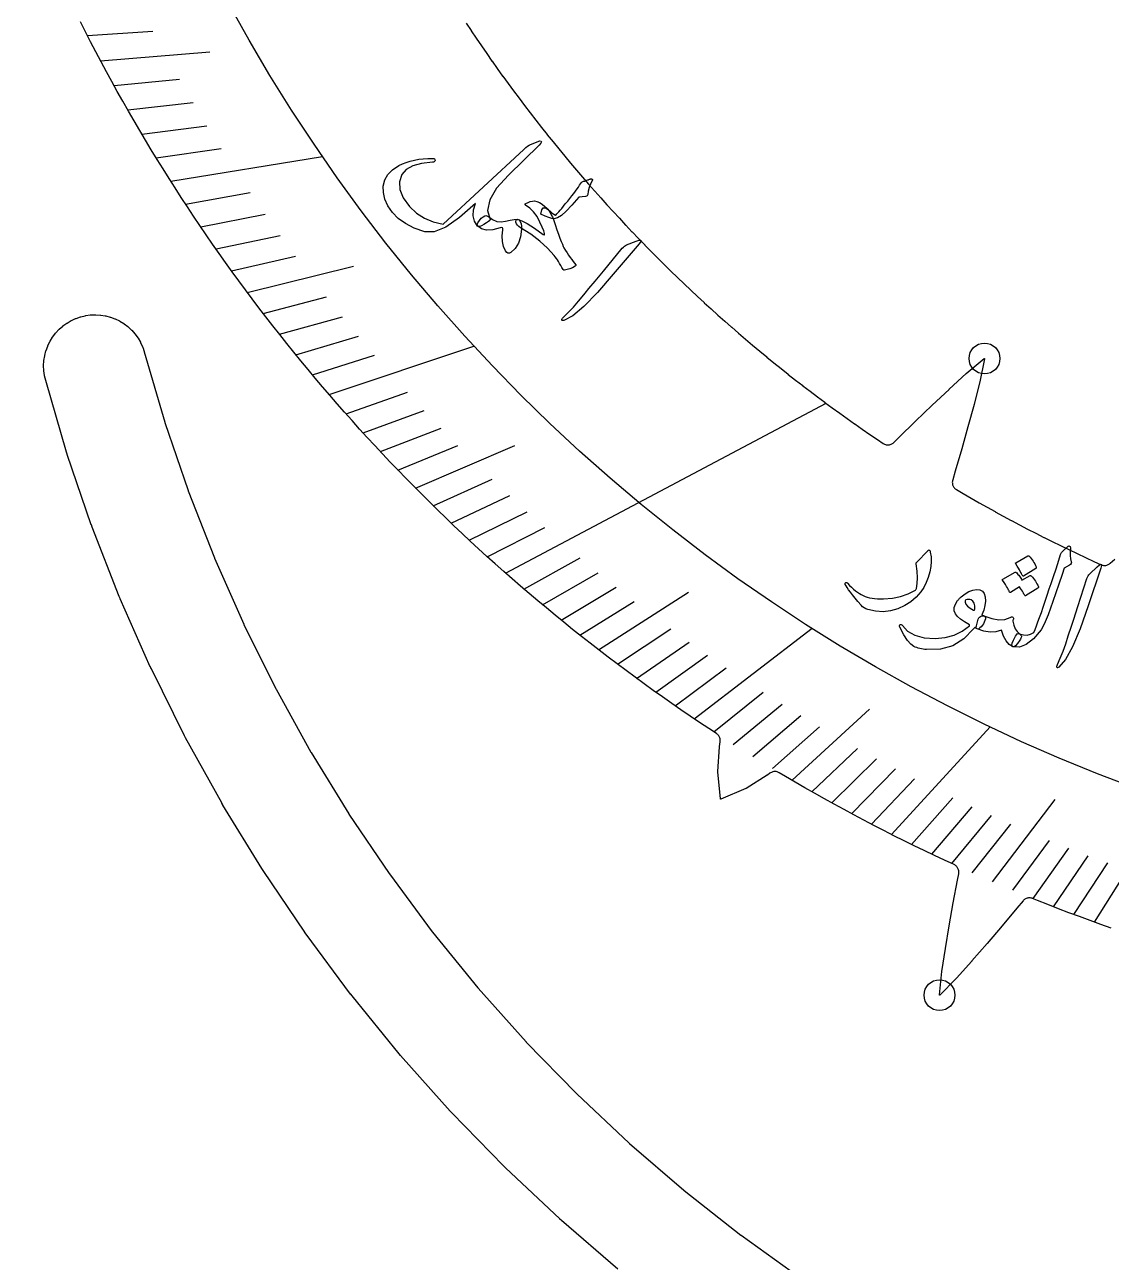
# Model space of a CAD drawing. Header units: millimetres. Extents: x -76 to 76, y -76 to 76.
# Drawn here: x -50.46 to -18.09, y -39.65 to -2.79 of the extents above; entities that cross this region are included whole.
import ezdxf

# ---------------------------------------------------------------- set-up
doc = ezdxf.new("R2010")
doc.units = ezdxf.units.MM
for name, color, linetype in [('CUT_INNER', 6, 'Continuous'), ('ENGRAVE', 7, 'Continuous'), ('ENGRAVE_FINE', 8, 'Continuous'), ('TEXT', 5, 'Continuous')]:
    doc.layers.add(name, color=color, linetype=linetype)

msp = doc.modelspace()

# ---------------------------------------------------------------- linework, layer by layer
at = {"layer": 'CUT_INNER'}
for points in [[(-18.0908, -29.6975), (-18.4068, -29.5855), (-18.7221, -29.4716), (-19.0368, -29.3558), (-19.3507, -29.238), (-19.6638, -29.1183), (-19.9763, -28.9967), (-20.2879, -28.8732), (-20.4337, -28.8143), (-20.4567, -28.8064), (-20.4803, -28.8006), (-20.5044, -28.7972), (-20.5287, -28.7962), (-20.5529, -28.7975), (-20.577, -28.8012), (-20.6005, -28.8072), (-20.6234, -28.8154), (-20.6453, -28.8258), (-20.6662, -28.8384), (-20.6857, -28.8528), (-20.7038, -28.8691), (-20.7201, -28.8871), (-20.8998, -29.1051), (-20.9008, -29.1062), (-21.3435, -29.6308), (-21.7928, -30.1543), (-22.2466, -30.6758), (-22.2475, -30.6768), (-22.7051, -31.1915), (-22.7103, -31.1969), (-23.2036, -31.6889), (-23.2078, -31.6927), (-23.2075, -31.6871), (-23.1402, -30.9936), (-23.1393, -30.9862), (-23.0317, -30.3058), (-23.0315, -30.3045), (-22.9166, -29.6246), (-22.797, -28.9455), (-22.672, -28.2684), (-22.6717, -28.267), (-22.6352, -28.0812), (-22.6317, -28.0577), (-22.6305, -28.0339), (-22.6316, -28.0101), (-22.6349, -27.9866), (-22.6404, -27.9635), (-22.6481, -27.941), (-22.6579, -27.9193), (-22.6697, -27.8987), (-22.6834, -27.8792), (-22.6989, -27.8612), (-22.716, -27.8447), (-22.7347, -27.8299), (-22.7546, -27.817), (-22.7757, -27.806), (-23.0572, -27.676), (-23.3608, -27.5336), (-23.6634, -27.3893), (-23.9651, -27.2432), (-24.266, -27.0952), (-24.5659, -26.9454), (-24.8649, -26.7938), (-25.163, -26.6403), (-25.4601, -26.485), (-25.7563, -26.3279), (-26.0515, -26.1689), (-26.3457, -26.0082), (-26.6389, -25.8456), (-26.9311, -25.6813), (-27.2223, -25.5151), (-27.5125, -25.3472), (-27.8016, -25.1775), (-27.9822, -25.07), (-28.0039, -25.0585), (-28.0265, -25.0492), (-28.0499, -25.0422), (-28.074, -25.0374), (-28.0983, -25.0351), (-28.1228, -25.0351), (-28.1472, -25.0376), (-28.1712, -25.0424), (-28.1946, -25.0495), (-28.2172, -25.0589), (-28.2388, -25.0705), (-28.2591, -25.0841), (-28.334, -25.1397), (-28.342, -25.1451), (-28.9651, -25.5368), (-28.9696, -25.5394), (-28.9744, -25.5416), (-29.7282, -25.8546), (-29.7336, -25.8566), (-29.7344, -25.8509), (-29.8137, -25.0385), (-29.8139, -25.0333), (-29.8138, -25.0281), (-29.7621, -24.294), (-29.7611, -24.2844), (-29.7411, -24.1498), (-29.7387, -24.1262), (-29.7386, -24.1025), (-29.7407, -24.0789), (-29.745, -24.0556), (-29.7516, -24.0328), (-29.7602, -24.0107), (-29.771, -23.9896), (-29.7836, -23.9695), (-29.7982, -23.9508), (-29.8144, -23.9335), (-29.8322, -23.9178), (-29.8514, -23.9039), (-30.0762, -23.7567), (-30.3555, -23.5713), (-30.6337, -23.3841), (-30.9108, -23.1953), (-31.1866, -23.0048), (-31.4613, -22.8126), (-31.7348, -22.6187), (-32.0072, -22.4232), (-32.2783, -22.2259), (-32.5482, -22.0271), (-32.8169, -21.8265), (-33.0843, -21.6243), (-33.3505, -21.4205), (-33.6154, -21.2151), (-33.8791, -21.008), (-34.1415, -20.7993), (-34.4026, -20.589), (-34.6624, -20.3771), (-34.9209, -20.1637), (-35.1781, -19.9486), (-35.434, -19.732), (-35.6885, -19.5138), (-35.9417, -19.294), (-36.1936, -19.0727), (-36.4441, -18.8498), (-36.6932, -18.6255), (-36.9409, -18.3995), (-37.1872, -18.1721), (-37.4322, -17.9432), (-37.6757, -17.7128), (-37.9178, -17.4808), (-38.1585, -17.2474), (-38.3977, -17.0126), (-38.6355, -16.7762), (-38.8719, -16.5384), (-39.1067, -16.2992), (-39.3401, -16.0585), (-39.5721, -15.8164), (-39.8025, -15.5729), (-40.0314, -15.328), (-40.2589, -15.0817), (-40.4848, -14.8339), (-40.7092, -14.5848), (-40.932, -14.3344), (-41.1534, -14.0825), (-41.3731, -13.8293), (-41.5913, -13.5748), (-41.808, -13.3189), (-42.023, -13.0618), (-42.2365, -12.8032), (-42.4484, -12.5434), (-42.6587, -12.2823), (-42.8674, -12.0199), (-43.0745, -11.7563), (-43.2799, -11.4913), (-43.4838, -11.2251), (-43.686, -10.9577), (-43.8865, -10.689), (-44.0854, -10.4192), (-44.2826, -10.148), (-44.4782, -9.8757), (-44.6721, -9.6022), (-44.8643, -9.3275), (-45.0548, -9.0516), (-45.2437, -8.7746), (-45.4308, -8.4964), (-45.6162, -8.2171), (-45.7999, -7.9366), (-45.9818, -7.6551), (-46.1621, -7.3724), (-46.3406, -7.0886), (-46.5173, -6.8037), (-46.6923, -6.5177), (-46.8656, -6.2307), (-47.0371, -5.9426), (-47.2068, -5.6535), (-47.3747, -5.3633), (-47.5409, -5.0721), (-47.7052, -4.7799), (-47.8678, -4.4867), (-48.0285, -4.1924), (-48.1875, -3.8973), (-48.3446, -3.6011), (-48.5, -3.304), (-48.6534, -3.0059), (-48.8051, -2.7069)], [(-37.3135, -2.7428), (-37.1627, -2.97), (-37.1618, -2.9713), (-37.0096, -3.1976), (-37.0087, -3.1988), (-36.8552, -3.4242), (-36.8543, -3.4254), (-36.6993, -3.6498), (-36.6984, -3.6511), (-36.5421, -3.8745), (-36.5412, -3.8758), (-36.3835, -4.0983), (-36.3826, -4.0995), (-36.2235, -4.321), (-36.2226, -4.3223), (-36.0622, -4.5428), (-36.0613, -4.544), (-35.8995, -4.7636), (-35.8986, -4.7648), (-35.7355, -4.9834), (-35.7346, -4.9846), (-35.5701, -5.2021), (-35.5692, -5.2033), (-35.4034, -5.4199), (-35.4024, -5.4211), (-35.2353, -5.6366), (-35.2344, -5.6378), (-35.0659, -5.8523), (-35.065, -5.8535), (-34.8952, -6.0669), (-34.8943, -6.0681), (-34.7232, -6.2805), (-34.7223, -6.2817), (-34.5499, -6.493), (-34.5489, -6.4942), (-34.3753, -6.7045), (-34.3743, -6.7057), (-34.1994, -6.9149), (-34.1984, -6.916), (-34.0222, -7.1242), (-34.0212, -7.1253), (-33.8437, -7.3324), (-33.8427, -7.3335), (-33.6639, -7.5395), (-33.6629, -7.5406), (-33.4829, -7.7455), (-33.4819, -7.7466), (-33.3006, -7.9504), (-33.2996, -7.9515), (-33.1171, -8.1542), (-33.116, -8.1553), (-32.9323, -8.3568), (-32.9312, -8.3579), (-32.7462, -8.5583), (-32.7452, -8.5594), (-32.559, -8.7586), (-32.5579, -8.7598), (-32.3705, -8.9578), (-32.3694, -8.959), (-32.1808, -9.1559), (-32.1797, -9.157), (-31.9899, -9.3528), (-31.9888, -9.3539), (-31.7977, -9.5485), (-31.7967, -9.5496), (-31.6044, -9.743), (-31.6033, -9.7441), (-31.4099, -9.9363), (-31.4088, -9.9374), (-31.2142, -10.1284), (-31.2131, -10.1295), (-31.0174, -10.3194), (-31.0163, -10.3204), (-30.8193, -10.5091), (-30.8182, -10.5101), (-30.6201, -10.6976), (-30.619, -10.6986), (-30.4198, -10.8848), (-30.4187, -10.8859), (-30.2183, -11.0709), (-30.2172, -11.0719), (-30.0157, -11.2557), (-30.0145, -11.2567), (-29.8119, -11.4392), (-29.8107, -11.4402), (-29.607, -11.6215), (-29.6059, -11.6225), (-29.401, -11.8025), (-29.3999, -11.8036), (-29.1939, -11.9823), (-29.1927, -11.9833), (-28.9857, -12.1608), (-28.9845, -12.1618), (-28.7764, -12.338), (-28.7752, -12.339), (-28.566, -12.5139), (-28.5648, -12.5149), (-28.3546, -12.6886), (-28.3534, -12.6895), (-28.142, -12.8619), (-28.1409, -12.8629), (-27.9285, -13.0339), (-27.9273, -13.0349), (-27.7138, -13.2046), (-27.7126, -13.2056), (-27.4982, -13.374), (-27.4969, -13.375), (-27.2814, -13.5421), (-27.2802, -13.543), (-27.0637, -13.7088), (-27.0625, -13.7097), (-26.8449, -13.8742), (-26.8437, -13.8751), (-26.6252, -14.0383), (-26.6239, -14.0392), (-26.4044, -14.2009), (-26.4032, -14.2019), (-26.1826, -14.3623), (-26.1814, -14.3632), (-25.9599, -14.5223), (-25.9586, -14.5231), (-25.7362, -14.6809), (-25.7349, -14.6817), (-25.5115, -14.8381), (-25.5102, -14.839), (-25.2858, -14.9939), (-25.2845, -14.9948), (-25.0592, -15.1484), (-25.0579, -15.1492), (-24.8865, -15.2646), (-24.8655, -15.2772), (-24.8433, -15.2878), (-24.8202, -15.2961), (-24.7964, -15.3022), (-24.7722, -15.3058), (-24.7477, -15.3071), (-24.7231, -15.306), (-24.6988, -15.3024), (-24.675, -15.2965), (-24.6519, -15.2883), (-24.6297, -15.2779), (-24.6086, -15.2653), (-24.5888, -15.2508), (-24.5706, -15.2343), (-24.419, -15.0834), (-24.418, -15.0824), (-23.9259, -14.6037), (-23.4275, -14.1267), (-22.9247, -13.6523), (-22.9238, -13.6514), (-22.4179, -13.184), (-22.4122, -13.1791), (-21.873, -12.7378), (-21.8685, -12.7345), (-21.8693, -12.74), (-22.0043, -13.4236), (-22.006, -13.4309), (-22.1797, -14.0974), (-22.18, -14.0986), (-22.361, -14.764), (-22.5466, -15.4281), (-22.7374, -16.0897), (-22.7378, -16.0911), (-22.8159, -16.351), (-22.8217, -16.3741), (-22.8252, -16.3976), (-22.8265, -16.4213), (-22.8256, -16.4451), (-22.8223, -16.4687), (-22.8169, -16.4918), (-22.8093, -16.5143), (-22.7995, -16.536), (-22.7878, -16.5567), (-22.7741, -16.5762), (-22.7587, -16.5942), (-22.7416, -16.6108), (-22.723, -16.6256), (-22.7031, -16.6386), (-22.5061, -16.7542), (-22.5048, -16.755), (-22.2688, -16.8916), (-22.2674, -16.8923), (-22.0306, -17.0275), (-22.0292, -17.0282), (-21.7915, -17.1619), (-21.7902, -17.1627), (-21.5517, -17.2949), (-21.5504, -17.2956), (-21.311, -17.4264), (-21.3097, -17.4271), (-21.0696, -17.5564), (-21.0682, -17.5572), (-20.8273, -17.685), (-20.826, -17.6857), (-20.5843, -17.812), (-20.5829, -17.8127), (-20.3405, -17.9376), (-20.3391, -17.9383), (-20.0959, -18.0616), (-20.0945, -18.0623), (-19.8506, -18.1842), (-19.8492, -18.1849), (-19.6045, -18.3052), (-19.6031, -18.3059), (-19.3577, -18.4248), (-19.3563, -18.4254), (-19.1101, -18.5428), (-19.1087, -18.5434), (-18.8618, -18.6593), (-18.8605, -18.6599), (-18.6129, -18.7743), (-18.6115, -18.7749), (-18.3917, -18.8747), (-18.3692, -18.8837), (-18.3459, -18.8904), (-18.3221, -18.8948), (-18.298, -18.8969), (-18.2738, -18.8967), (-18.2497, -18.8941), (-18.226, -18.8892), (-18.2028, -18.8821), (-18.1805, -18.8727), (-18.1592, -18.8612), (-18.139, -18.8477), (-18.1203, -18.8323), (-17.9893, -18.7135)], [(-32.7877, -39.8511), (-34.4706, -38.4047), (-34.4727, -38.4029), (-34.5211, -38.3594), (-34.5232, -38.3575), (-36.1403, -36.8379), (-36.1423, -36.836), (-36.1887, -36.7903), (-36.1907, -36.7884), (-37.7387, -35.1985), (-37.7407, -35.1965), (-37.785, -35.1489), (-37.7869, -35.1468), (-39.2629, -33.4898), (-39.2648, -33.4877), (-39.307, -33.4382), (-39.3088, -33.436), (-40.7098, -31.7152), (-40.7116, -31.7131), (-40.7516, -31.6617), (-40.7532, -31.6595), (-42.0766, -29.8782), (-42.0782, -29.876), (-42.1159, -29.8228), (-42.1175, -29.8206), (-43.3605, -27.9824), (-43.3621, -27.98), (-43.3973, -27.9253), (-43.3988, -27.923), (-44.5591, -26.0314), (-44.5605, -26.029), (-44.5933, -25.9728), (-44.5947, -25.9704), (-45.6699, -24.0292), (-45.6713, -24.0268), (-45.7015, -23.9691), (-45.7028, -23.9667), (-46.6909, -21.9797), (-46.6921, -21.9772), (-46.7198, -21.9183), (-46.7209, -21.9158), (-47.6199, -19.887), (-47.621, -19.8844), (-47.6461, -19.8243), (-47.6471, -19.8218), (-48.4552, -17.7551), (-48.4562, -17.7525), (-48.4785, -17.6913), (-48.4795, -17.6887), (-49.1951, -15.5882), (-49.1959, -15.5856), (-49.2156, -15.5235), (-49.2164, -15.5208), (-49.8376, -13.3923), (-49.8392, -13.3863), (-49.872, -13.2493), (-49.8743, -13.2372), (-49.8931, -13.1006), (-49.8942, -13.0884), (-49.8995, -12.9507), (-49.8993, -12.9384), (-49.8911, -12.8008), (-49.8898, -12.7886), (-49.8681, -12.6524), (-49.8656, -12.6404), (-49.8307, -12.507), (-49.827, -12.4953), (-49.7792, -12.366), (-49.7744, -12.3548), (-49.7141, -12.2307), (-49.7082, -12.22), (-49.6361, -12.1025), (-49.6292, -12.0924), (-49.5459, -11.9825), (-49.538, -11.9731), (-49.4444, -11.8719), (-49.4356, -11.8634), (-49.3325, -11.7718), (-49.3229, -11.7642), (-49.2113, -11.6832), (-49.2011, -11.6765), (-49.0821, -11.6069), (-49.0712, -11.6012), (-48.9459, -11.5436), (-48.9346, -11.539), (-48.8043, -11.4939), (-48.7925, -11.4905), (-48.6584, -11.4584), (-48.6464, -11.4561), (-48.5098, -11.4374), (-48.4976, -11.4363), (-48.3598, -11.431), (-48.3475, -11.4311), (-48.2099, -11.4393), (-48.1977, -11.4406), (-48.0616, -11.4623), (-48.0496, -11.4648), (-47.9162, -11.4997), (-47.9045, -11.5034), (-47.7752, -11.5512), (-47.7639, -11.556), (-47.6399, -11.6163), (-47.6291, -11.6222), (-47.5116, -11.6943), (-47.5015, -11.7012), (-47.3916, -11.7845), (-47.3823, -11.7924), (-47.2811, -11.8861), (-47.2725, -11.8948), (-47.181, -11.998), (-47.1733, -12.0075), (-47.0924, -12.1191), (-47.0857, -12.1294), (-47.016, -12.2484), (-47.0104, -12.2592), (-46.9527, -12.3845), (-46.9482, -12.3959), (-46.9021, -12.5291), (-46.9002, -12.5349), (-46.2896, -14.6269), (-46.2863, -14.6375), (-45.5952, -16.6658), (-45.5914, -16.6762), (-44.8111, -18.6719), (-44.8068, -18.6822), (-43.9387, -20.6413), (-43.934, -20.6513), (-42.9799, -22.57), (-42.9747, -22.5798), (-41.9364, -24.4543), (-41.9308, -24.4639), (-40.8104, -26.2905), (-40.8044, -26.2998), (-39.604, -28.0749), (-39.5976, -28.0839), (-38.3197, -29.804), (-38.3128, -29.8127), (-36.9599, -31.4744), (-36.9527, -31.4829), (-35.5274, -33.0829), (-35.5198, -33.0911), (-34.0249, -34.6263), (-34.017, -34.6341), (-32.4554, -36.1015), (-32.4472, -36.1089), (-30.8221, -37.5056), (-30.8135, -37.5127), (-29.1281, -38.8359), (-29.1192, -38.8426), (-27.3767, -40.0898)]]:
    msp.add_lwpolyline(points, dxfattribs=at)
at = {"layer": 'ENGRAVE'}
for points in [[(-46.1118, -7.4517), (-41.5886, -6.7207)], [(-41.3922, -13.8072), (-37.0792, -12.3686)], [(-36.1381, -19.1217), (-26.5859, -14.0674)], [(-30.5134, -23.4654), (-27.0058, -20.768)], [(-18.5952, -29.5177), (-13.1404, -20.859)], [(-24.6374, -26.9094), (-21.6982, -23.6992)]]:
    msp.add_lwpolyline(points, dxfattribs=at)
for centre, radius in [((0, 21.8604), 50.4627), ((-21.8681, -12.7338), 0.459), ((-23.2082, -31.6934), 0.459)]:
    msp.add_circle(centre, radius, dxfattribs=at)
at = {"layer": 'ENGRAVE_FINE'}
for points in [[(-48.5978, -3.1145), (-46.643, -2.9892)], [(-48.2047, -3.8651), (-44.9437, -3.6037)], [(-47.8027, -4.6046), (-45.8539, -4.4169)], [(-47.3921, -5.333), (-45.4472, -5.1142)], [(-46.9732, -6.0503), (-45.0329, -5.8004)], [(-46.5464, -6.7565), (-44.6111, -6.4756)], [(-45.6697, -8.1358), (-43.7463, -7.7932)], [(-45.2203, -8.8091), (-43.3038, -8.4357)], [(-44.7639, -9.4714), (-42.8549, -9.0675)], [(-44.3008, -10.1229), (-42.3998, -9.6885)], [(-43.8311, -10.7636), (-40.6703, -9.9874)], [(-43.3551, -11.3936), (-41.4719, -10.8987)], [(-42.873, -12.0128), (-40.9996, -11.4879)], [(-42.385, -12.6215), (-40.5219, -12.0667)], [(-41.8914, -13.2196), (-40.0392, -12.6351)], [(-40.8877, -14.3844), (-39.059, -13.7411)], [(-40.3781, -14.9513), (-38.5621, -14.2788)], [(-39.8636, -15.5078), (-38.0607, -14.8065)], [(-39.3443, -16.0542), (-37.5551, -15.3241)], [(-38.8205, -16.5904), (-35.8566, -15.3237)], [(-38.2922, -17.1165), (-36.5321, -16.3297)], [(-37.7597, -17.6326), (-36.0149, -16.8178)], [(-37.2231, -18.1388), (-35.4941, -17.2963)], [(-36.6825, -18.6352), (-34.9699, -17.7651)], [(-35.59, -19.5986), (-33.9118, -18.6744)], [(-35.0384, -20.0658), (-33.3781, -19.115)], [(-34.4834, -20.5234), (-32.8415, -19.5462)], [(-33.3637, -21.4103), (-30.6871, -19.6927)], [(-33.9251, -20.9716), (-32.3022, -19.9684)], [(-32.7993, -21.8397), (-31.2157, -20.7853)], [(-32.2319, -22.2599), (-30.6687, -21.1803)], [(-31.6617, -22.6708), (-30.1195, -21.5665)], [(-31.0889, -23.0726), (-29.568, -21.9439)], [(-29.9355, -23.8491), (-28.4587, -22.6725)], [(-29.3552, -24.2239), (-27.9011, -23.024)], [(-27.6008, -25.2956), (-25.2926, -23.1801)], [(-28.7726, -24.5899), (-27.3416, -23.367)], [(-28.1878, -24.9471), (-26.7804, -23.7015)], [(-27.0119, -25.6354), (-25.6529, -24.3457)], [(-26.421, -25.9666), (-25.0869, -24.6555)], [(-25.8282, -26.2893), (-24.5194, -24.9571)], [(-25.2337, -26.6036), (-23.9504, -25.2507)], [(-24.0395, -27.2069), (-22.8087, -25.8139)], [(-23.44, -27.4961), (-22.236, -26.0837)], [(-21.6328, -28.3145), (-19.7622, -25.8661)], [(-22.839, -27.777), (-21.6622, -26.3457)], [(-22.2366, -28.0498), (-21.0872, -26.6)], [(-21.0277, -28.5711), (-19.9343, -27.0855)], [(-20.4213, -28.8196), (-19.3565, -27.3169)], [(-19.8137, -29.0602), (-18.7777, -27.5408)], [(-19.205, -29.2929), (-18.1981, -27.7572)]]:
    msp.add_lwpolyline(points, dxfattribs=at)
at = {"layer": 'TEXT'}
for points in [[(-36.0539, -7.2701), (-36.4027, -7.6615), (-36.6102, -8.0126), (-36.676, -8.3233), (-36.6, -8.5925), (-36.608, -8.6205), (-36.6415, -8.6555), (-36.7005, -8.6975), (-36.785, -8.7464), (-36.8538, -8.7822), (-36.9083, -8.8012), (-36.9486, -8.8036), (-36.9745, -8.7893), (-37.0625, -8.645), (-37.1011, -8.4842), (-37.0901, -8.3073), (-37.0295, -8.1146), (-37.5086, -8.5362), (-37.9209, -8.8185), (-38.2671, -8.9603), (-38.5474, -8.9609), (-38.8564, -8.8501), (-39.1191, -8.7169), (-39.3351, -8.562), (-39.5042, -8.3862), (-39.6412, -8.186), (-39.7326, -7.9875), (-39.7785, -7.7911), (-39.779, -7.5973), (-39.7334, -7.415), (-39.6412, -7.2531), (-39.5027, -7.1114), (-39.3183, -6.9896), (-39.2102, -6.9375), (-39.097, -6.8926), (-38.9785, -6.8547), (-38.8547, -6.8238), (-38.7256, -6.8002), (-38.591, -6.7839), (-38.4507, -6.7749), (-38.305, -6.773), (-38.2872, -6.7757), (-38.2716, -6.7816), (-38.2581, -6.7905), (-38.2468, -6.8026), (-38.24, -6.8147), (-38.2372, -6.8275), (-38.2384, -6.8409), (-38.2435, -6.8551), (-38.253, -6.868), (-38.2673, -6.8775), (-38.2863, -6.8838), (-38.31, -6.8867), (-38.6394, -6.9228), (-38.9025, -6.9959), (-39.0989, -7.1072), (-39.2281, -7.2576), (-39.3009, -7.4726), (-39.2872, -7.7031), (-39.1864, -7.9485), (-38.9981, -8.2076), (-38.7903, -8.405), (-38.5538, -8.5583), (-38.2893, -8.6672), (-37.9973, -8.7314), (-35.5879, -6.5053), (-35.5299, -6.4527), (-35.4787, -6.4108), (-35.4343, -6.3796), (-35.3969, -6.359), (-35.1167, -6.2472), (-35.0766, -6.2577), (-35.0662, -6.2832), (-35.0854, -6.3236), (-35.1342, -6.3791)], [(-33.7109, -7.4221), (-33.6895, -7.415), (-33.6701, -7.4085), (-33.6525, -7.4025), (-33.637, -7.3971), (-33.6235, -7.3924), (-33.6125, -7.3886), (-33.6038, -7.3857), (-33.5975, -7.3838), (-33.5847, -7.3825), (-33.5734, -7.384), (-33.5637, -7.3883), (-33.5554, -7.3955), (-33.5497, -7.4044), (-33.5473, -7.414), (-33.5483, -7.4243), (-33.5526, -7.4353), (-33.6063, -7.5411), (-33.6471, -7.6451), (-33.6751, -7.7473), (-33.6902, -7.8476), (-33.6962, -7.8712), (-33.7096, -7.8892), (-33.7305, -7.9015), (-33.7588, -7.9081), (-33.9576, -7.9297), (-34.1621, -8.1709), (-34.3271, -8.3466), (-34.4709, -8.4719), (-34.5935, -8.5466), (-34.6951, -8.5704), (-34.7628, -8.5619), (-34.8512, -8.5362), (-34.9603, -8.4929), (-35.0899, -8.4319), (-35.061, -8.311), (-35.0129, -8.2502), (-34.9459, -8.2493), (-34.8599, -8.3079), (-34.8018, -8.3584), (-34.7468, -8.4014), (-34.6951, -8.437), (-34.6465, -8.4652), (-34.6296, -8.4518), (-34.6075, -8.4303), (-34.5801, -8.4006), (-34.5474, -8.3629), (-34.5089, -8.317), (-34.4644, -8.2631), (-34.4137, -8.2012), (-34.3568, -8.1312), (-34.2863, -8.0452), (-34.2208, -7.9641), (-34.1603, -7.8877), (-34.1047, -7.8162), (-34.0541, -7.749), (-34.0084, -7.6859), (-33.9676, -7.6267), (-33.9317, -7.5714), (-33.9022, -7.5284), (-33.8761, -7.4959), (-33.8536, -7.4742), (-33.8346, -7.463), (-33.8129, -7.4574), (-33.785, -7.4487), (-33.751, -7.4369), (-33.7109, -7.4221)], [(-35.5339, -8.1191), (-35.4677, -8.0838), (-35.402, -8.059), (-35.337, -8.0446), (-35.2725, -8.0407), (-35.2014, -8.0534), (-35.126, -8.0849), (-35.0464, -8.135), (-34.9625, -8.2037), (-34.9205, -8.2444), (-34.8822, -8.2868), (-34.8475, -8.3307), (-34.8165, -8.3763), (-34.7888, -8.4231), (-34.7638, -8.4708), (-34.7415, -8.5194), (-34.722, -8.5689), (-34.6625, -8.7433), (-34.6081, -8.8988), (-34.559, -9.0355), (-34.5154, -9.1532), (-34.4774, -9.2523), (-34.4448, -9.333), (-34.4178, -9.3952), (-34.3965, -9.439), (-34.3501, -9.5167), (-34.3037, -9.5906), (-34.2574, -9.6606), (-34.2112, -9.7267), (-34.1661, -9.7887), (-34.1234, -9.8463), (-34.0828, -9.8995), (-34.0446, -9.9484), (-34.0399, -9.9574), (-34.042, -9.9671), (-34.0508, -9.9774), (-34.0665, -9.9884), (-34.1407, -10.0297), (-34.2177, -10.0627), (-34.2973, -10.0875), (-34.3797, -10.1041), (-34.3912, -10.1037), (-34.4016, -10.0999), (-34.4111, -10.0928), (-34.4197, -10.0823), (-34.4558, -10.0196), (-34.4911, -9.9599), (-34.5256, -9.9031), (-34.5593, -9.8493), (-34.5923, -9.7989), (-34.6245, -9.7524), (-34.6559, -9.7096), (-34.6867, -9.6707), (-34.8835, -9.4474), (-35.1166, -9.2347), (-35.3863, -9.0319), (-35.6927, -8.838), (-35.7442, -8.803), (-35.7843, -8.7645), (-35.813, -8.7226), (-35.8303, -8.6773), (-35.8347, -8.6369), (-35.8248, -8.6096), (-35.8006, -8.5953), (-35.7621, -8.5941), (-35.6522, -8.6298), (-35.4909, -8.7165), (-35.2781, -8.8534), (-35.013, -9.0395), (-35.0011, -9.0457), (-34.9916, -9.0492), (-34.9844, -9.05), (-34.9796, -9.0482), (-34.9757, -9.0113), (-34.9966, -8.9361), (-35.0422, -8.8227), (-35.1121, -8.6707), (-35.2, -8.5082), (-35.3007, -8.3694), (-35.4143, -8.2542), (-35.5412, -8.1626), (-35.553, -8.1539), (-35.5556, -8.1437), (-35.5493, -8.1321), (-35.5339, -8.1191)], [(-35.7356, -8.603), (-35.6981, -8.6561), (-35.6734, -8.7202), (-35.6613, -8.7952), (-35.6619, -8.8812), (-35.6921, -9.1055), (-35.7542, -9.2964), (-35.8485, -9.4536), (-35.9757, -9.5768), (-36.0222, -9.6008), (-36.0647, -9.601), (-36.1032, -9.5775), (-36.1376, -9.5301), (-36.199, -9.3986), (-36.2334, -9.2499), (-36.2406, -9.0842), (-36.2207, -8.9017), (-36.219, -8.8637), (-36.2313, -8.8408), (-36.2577, -8.8329), (-36.2981, -8.8401), (-36.5153, -8.8985), (-36.7011, -8.9088), (-36.8553, -8.871), (-36.9777, -8.7855), (-36.9838, -8.7715), (-36.9835, -8.7521), (-36.9766, -8.7274), (-36.9633, -8.6973), (-36.9136, -8.6205), (-36.8617, -8.5595), (-36.8078, -8.5142), (-36.7519, -8.4847), (-36.7252, -8.4792), (-36.6984, -8.4814), (-36.6714, -8.4914), (-36.6442, -8.5092), (-36.5228, -8.5973), (-36.3974, -8.6494), (-36.2681, -8.6653), (-36.1351, -8.6453), (-35.9959, -8.6101), (-35.883, -8.5913), (-35.7962, -8.5888), (-35.7356, -8.603)], [(-32.2485, -9.2405), (-32.1541, -9.2101), (-32.1072, -9.2136), (-32.1078, -9.2511), (-32.1557, -9.3226), (-32.9268, -10.2208), (-33.3995, -10.7725), (-33.8027, -11.187), (-34.1376, -11.463), (-34.4052, -11.5996), (-34.4333, -11.6043), (-34.4524, -11.6028), (-34.4624, -11.595), (-34.4634, -11.581), (-34.4593, -11.565), (-34.4504, -11.5479), (-34.4367, -11.5295), (-34.4184, -11.51), (-34.2687, -11.3649), (-34.1168, -11.2041), (-33.9624, -11.0276), (-33.8055, -10.8355), (-33.7636, -10.7863), (-33.6517, -10.6519), (-33.4696, -10.4326), (-33.2169, -10.1288), (-32.66, -9.4513), (-32.6281, -9.4176), (-32.5957, -9.3897), (-32.5627, -9.3676), (-32.5291, -9.3514)], [(-19.5621, -18.4989), (-19.5001, -18.4417), (-19.4514, -18.3961), (-19.416, -18.3621), (-19.3938, -18.3397), (-19.3784, -18.3261), (-19.3633, -18.3184), (-19.3485, -18.3165), (-19.334, -18.3205), (-19.3202, -18.3304), (-19.3115, -18.3446), (-19.308, -18.363), (-19.3097, -18.3855), (-19.32, -18.495), (-19.3191, -18.5984), (-19.3069, -18.6959), (-19.2834, -18.7873), (-19.278, -18.8155), (-19.2848, -18.8412), (-19.3037, -18.8645), (-19.335, -18.8853), (-19.4907, -18.9764), (-19.5132, -19.0397), (-19.5351, -19.1018), (-19.5566, -19.1629), (-19.5774, -19.2229), (-19.5978, -19.2819), (-19.6176, -19.3397), (-19.6369, -19.3965), (-19.6556, -19.4522), (-19.8287, -19.968), (-19.9733, -20.3667), (-20.0901, -20.6482), (-20.1799, -20.812), (-20.4073, -21.0786), (-20.623, -21.2526), (-20.8268, -21.3339), (-21.0179, -21.3225), (-21.0224, -21.3204), (-21.0268, -21.3182), (-21.0312, -21.3161), (-21.0356, -21.314), (-21.0499, -21.2769), (-21.0395, -21.213), (-21.0044, -21.1224), (-20.9446, -21.0049), (-20.9191, -20.9632), (-20.8913, -20.9373), (-20.861, -20.9273), (-20.8284, -20.9331), (-20.7069, -20.965), (-20.5953, -20.9697), (-20.4938, -20.9474), (-20.4025, -20.898), (-20.3628, -20.8053), (-20.3201, -20.6987), (-20.2743, -20.5783), (-20.2256, -20.4439), (-20.1737, -20.2964), (-20.1187, -20.1363), (-20.0605, -19.9637), (-19.999, -19.7787), (-19.9371, -19.5976), (-19.8818, -19.4346), (-19.8331, -19.2898), (-19.7911, -19.1632), (-19.7553, -19.0549), (-19.7252, -18.9652), (-19.7008, -18.8942), (-19.6821, -18.8417), (-19.604, -18.5748), (-19.5935, -18.5498), (-19.583, -18.5288), (-19.5726, -18.5118), (-19.5621, -18.4989)], [(-23.5488, -18.4487), (-23.542, -18.4425), (-23.5357, -18.4382), (-23.5298, -18.4357), (-23.5243, -18.4351), (-23.5121, -18.4408), (-23.501, -18.4543), (-23.4909, -18.4754), (-23.4819, -18.5044), (-23.459, -18.6384), (-23.4541, -18.7805), (-23.4673, -18.9308), (-23.4987, -19.0893), (-23.5456, -19.2524), (-23.6047, -19.4057), (-23.6763, -19.5491), (-23.7603, -19.6826), (-23.9011, -19.8411), (-24.0626, -19.9779), (-24.245, -20.0929), (-24.4485, -20.1856), (-24.6659, -20.2499), (-24.8879, -20.2753), (-25.1139, -20.2618), (-25.3438, -20.2092), (-25.4017, -20.1887), (-25.455, -20.1604), (-25.5035, -20.1243), (-25.5472, -20.0804), (-25.6413, -19.9685), (-25.7252, -19.8662), (-25.799, -19.7737), (-25.863, -19.691), (-25.9168, -19.6183), (-25.9603, -19.5558), (-25.9935, -19.5035), (-26.0166, -19.4614), (-26.0201, -19.4507), (-26.0216, -19.4412), (-26.0209, -19.4331), (-26.0181, -19.4264), (-26.0123, -19.419), (-26.0053, -19.4131), (-25.997, -19.4087), (-25.9875, -19.4058), (-25.9773, -19.4055), (-25.9672, -19.4086), (-25.9571, -19.4154), (-25.947, -19.4256), (-25.8865, -19.4897), (-25.827, -19.5483), (-25.7684, -19.6016), (-25.7109, -19.6495), (-25.6538, -19.6924), (-25.5968, -19.7305), (-25.5398, -19.764), (-25.4829, -19.7927), (-25.4237, -19.8174), (-25.3599, -19.8388), (-25.2917, -19.8568), (-25.2189, -19.8715), (-25.1415, -19.8826), (-25.0592, -19.8897), (-24.9723, -19.8929), (-24.8806, -19.8922), (-24.6135, -19.8722), (-24.3676, -19.8234), (-24.1428, -19.7461), (-23.9393, -19.6408), (-23.9246, -19.6312), (-23.9119, -19.6177), (-23.9011, -19.6003), (-23.8924, -19.579), (-23.8692, -19.4365), (-23.8634, -19.2664), (-23.8746, -19.0688), (-23.9024, -18.8438), (-23.9018, -18.8309), (-23.8997, -18.8203), (-23.8962, -18.8119), (-23.8912, -18.8058)], [(-20.5736, -18.6091), (-20.5657, -18.6064), (-20.5568, -18.6068), (-20.547, -18.6105), (-20.5362, -18.6173), (-20.5035, -18.6538), (-20.4729, -18.6912), (-20.4443, -18.7295), (-20.4178, -18.7688), (-20.3932, -18.8094), (-20.3704, -18.8517), (-20.3494, -18.8958), (-20.3302, -18.9417), (-20.3271, -18.9564), (-20.3279, -18.9684), (-20.3326, -18.9778), (-20.3412, -18.9846), (-20.7057, -19.211), (-20.7161, -19.2132), (-20.7258, -19.209), (-20.7349, -19.1984), (-20.7433, -19.1813), (-20.7508, -19.1667), (-20.7628, -19.1444), (-20.7795, -19.1144), (-20.8008, -19.0766), (-20.8271, -19.0309), (-20.859, -18.9768), (-20.8964, -18.9144), (-20.9393, -18.8437), (-20.9443, -18.833), (-20.9451, -18.8244), (-20.9418, -18.818), (-20.9344, -18.8138)], [(-20.5116, -19.2008), (-20.5037, -19.198), (-20.4948, -19.1984), (-20.4848, -19.2021), (-20.4738, -19.2089), (-20.4404, -19.2453), (-20.4091, -19.2827), (-20.3798, -19.321), (-20.3526, -19.3603), (-20.3273, -19.401), (-20.3039, -19.4434), (-20.2822, -19.4875), (-20.2623, -19.5334), (-20.26, -19.5456), (-20.2618, -19.5565), (-20.2674, -19.5661), (-20.2771, -19.5744), (-20.6423, -19.8022), (-20.65, -19.8038), (-20.6582, -19.7997), (-20.667, -19.79), (-20.6763, -19.7746), (-20.6822, -19.7643), (-20.6916, -19.7482), (-20.7044, -19.7264), (-20.7207, -19.6988), (-20.7404, -19.6657), (-20.7638, -19.6275), (-20.7909, -19.584), (-20.8215, -19.5353), (-21.0913, -19.7009), (-21.1017, -19.703), (-21.1115, -19.6987), (-21.1207, -19.688), (-21.1293, -19.6708), (-21.1369, -19.6561), (-21.1491, -19.6337), (-21.1661, -19.6034), (-21.1876, -19.5654), (-21.2144, -19.5193), (-21.2468, -19.4648), (-21.2847, -19.4019), (-21.3282, -19.3307), (-21.3315, -19.3209), (-21.3311, -19.313), (-21.327, -19.307), (-21.3192, -19.3029), (-20.9552, -19.1005), (-20.9472, -19.0979), (-20.9382, -19.0984), (-20.9283, -19.1021), (-20.9173, -19.1091), (-20.8938, -19.1351), (-20.871, -19.1617), (-20.8488, -19.189), (-20.8272, -19.217), (-20.8067, -19.2458), (-20.7876, -19.2755), (-20.77, -19.3061), (-20.7538, -19.3377)], [(-18.5141, -18.9374), (-18.4376, -18.8743), (-18.3927, -18.8603), (-18.3795, -18.8953), (-18.3977, -18.9795), (-18.7834, -20.0986), (-19.0195, -20.7857), (-19.2414, -21.3197), (-19.4511, -21.6997), (-19.6494, -21.9253), (-19.6739, -21.94), (-19.6922, -21.9456), (-19.7044, -21.9421), (-19.7105, -21.9295), (-19.7125, -21.9131), (-19.7105, -21.8939), (-19.7046, -21.8718), (-19.6947, -21.8469), (-19.6091, -21.6569), (-19.5271, -21.4513), (-19.4487, -21.2303), (-19.3736, -20.994), (-19.3528, -20.9327), (-19.2983, -20.7666), (-19.2099, -20.4956), (-19.087, -20.12), (-18.819, -19.285), (-18.8018, -19.2419), (-18.782, -19.204), (-18.7594, -19.1713), (-18.7342, -19.1438)], [(-22.1986, -20.7874), (-22.4843, -21.085), (-22.8115, -21.2877), (-23.1806, -21.3941), (-23.591, -21.4031), (-23.6448, -21.3972), (-23.697, -21.3897), (-23.7476, -21.3806), (-23.7967, -21.3699), (-23.8438, -21.3575), (-23.8885, -21.3433), (-23.9308, -21.3273), (-23.9706, -21.3095), (-24.0582, -21.2439), (-24.1571, -21.1268), (-24.267, -20.9581), (-24.3869, -20.7378), (-24.3973, -20.71), (-24.3999, -20.6874), (-24.3946, -20.67), (-24.3815, -20.6577), (-24.3646, -20.6522), (-24.348, -20.6547), (-24.3318, -20.6654), (-24.3159, -20.6842), (-24.1576, -20.8534), (-23.941, -20.9748), (-23.6668, -21.0476), (-23.3359, -21.0707), (-23.0436, -21.0458), (-22.7761, -20.9742), (-22.5335, -20.8567), (-22.3157, -20.6936), (-22.3125, -20.6854), (-22.3117, -20.678), (-22.3134, -20.6714), (-22.3175, -20.6654), (-22.4624, -20.5782), (-22.5803, -20.4938), (-22.6712, -20.4125), (-22.7351, -20.3344), (-22.7703, -20.2477), (-22.7708, -20.1537), (-22.7367, -20.0525), (-22.6682, -19.9439), (-22.6577, -19.9303), (-22.6465, -19.9167), (-22.6346, -19.9031), (-22.6221, -19.8895), (-22.6088, -19.8757), (-22.5945, -19.8614), (-22.5792, -19.8466), (-22.563, -19.8312), (-22.4477, -19.7373), (-22.3332, -19.6695), (-22.2194, -19.6279), (-22.1062, -19.6123), (-22.0056, -19.6242), (-21.9294, -19.6652), (-21.8773, -19.7355), (-21.8493, -19.8352), (-21.8426, -19.9568), (-21.8569, -20.0864), (-21.8921, -20.224), (-21.9483, -20.3697), (-21.9398, -20.374), (-21.9313, -20.3778), (-21.923, -20.3813), (-21.9149, -20.3843), (-21.9067, -20.3874), (-21.8984, -20.3909), (-21.89, -20.3947), (-21.8814, -20.399), (-21.8554, -20.4202), (-21.8423, -20.4503), (-21.842, -20.4894), (-21.8544, -20.5375), (-21.8747, -20.5869), (-21.9002, -20.6343), (-21.9308, -20.6798), (-21.9667, -20.7233), (-22.0027, -20.7591), (-22.0341, -20.7818), (-22.0608, -20.7914), (-22.0827, -20.7878), (-22.1654, -20.7449), (-22.17, -20.7524), (-22.1771, -20.7619), (-22.1866, -20.7736), (-22.1986, -20.7874)], [(-22.1561, -20.2012), (-22.1601, -20.0995), (-22.1802, -20.0184), (-22.2165, -19.958), (-22.2692, -19.918), (-22.3084, -19.9087), (-22.3467, -19.9066), (-22.3841, -19.9118), (-22.4207, -19.9243), (-22.4353, -19.9335), (-22.444, -19.9473), (-22.4469, -19.9655), (-22.444, -19.9883), (-22.4205, -20.0503), (-22.3706, -20.1107), (-22.2942, -20.1694), (-22.1913, -20.2262), (-22.1794, -20.2297), (-22.1696, -20.2267), (-22.1618, -20.2172), (-22.1561, -20.2012)], [(-20.8284, -20.9331), (-20.7991, -20.9611), (-20.7793, -20.9851), (-20.7691, -21.0051), (-20.7684, -21.0211), (-20.7746, -21.0422), (-20.785, -21.0665), (-20.7998, -21.0941), (-20.8188, -21.125), (-20.886, -21.2211), (-20.9416, -21.2861), (-20.9856, -21.3199), (-21.0179, -21.3225), (-21.1288, -21.248), (-21.2232, -21.1402), (-21.3009, -20.9994), (-21.3615, -20.8257), (-21.5265, -20.8744), (-21.7027, -20.884), (-21.8896, -20.8545), (-22.0871, -20.7856), (-22.1049, -20.7713), (-22.1147, -20.751), (-22.1165, -20.7246), (-22.1104, -20.6922), (-22.0518, -20.4948), (-22.0452, -20.4729), (-22.0323, -20.4521), (-22.0132, -20.4325), (-21.9879, -20.4142), (-21.9636, -20.4024), (-21.9389, -20.3963), (-21.9136, -20.3958), (-21.8879, -20.401), (-21.6533, -20.4812), (-21.4444, -20.5146), (-21.2615, -20.5016), (-21.1051, -20.4427), (-21.0857, -20.4336), (-21.0663, -20.4298), (-21.0469, -20.4314), (-21.0274, -20.4384), (-21.0116, -20.4493), (-21.0031, -20.4626), (-21.0018, -20.4783), (-21.0078, -20.4965), (-21.0153, -20.5129), (-21.0206, -20.5277), (-21.0238, -20.5409), (-21.0248, -20.5525), (-20.995, -20.6757), (-20.9522, -20.7802), (-20.8967, -20.866), (-20.8284, -20.9331)]]:
    msp.add_lwpolyline(points, close=True, dxfattribs=at)

doc.saveas('drawing.dxf')
